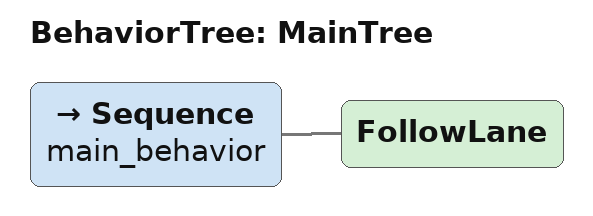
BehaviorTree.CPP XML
<root main_tree_to_execute = "MainTree" >
    <BehaviorTree ID="MainTree">
        <Sequence name="main_behavior">
            <FollowLane/>
        </Sequence>
    </BehaviorTree>
</root>
